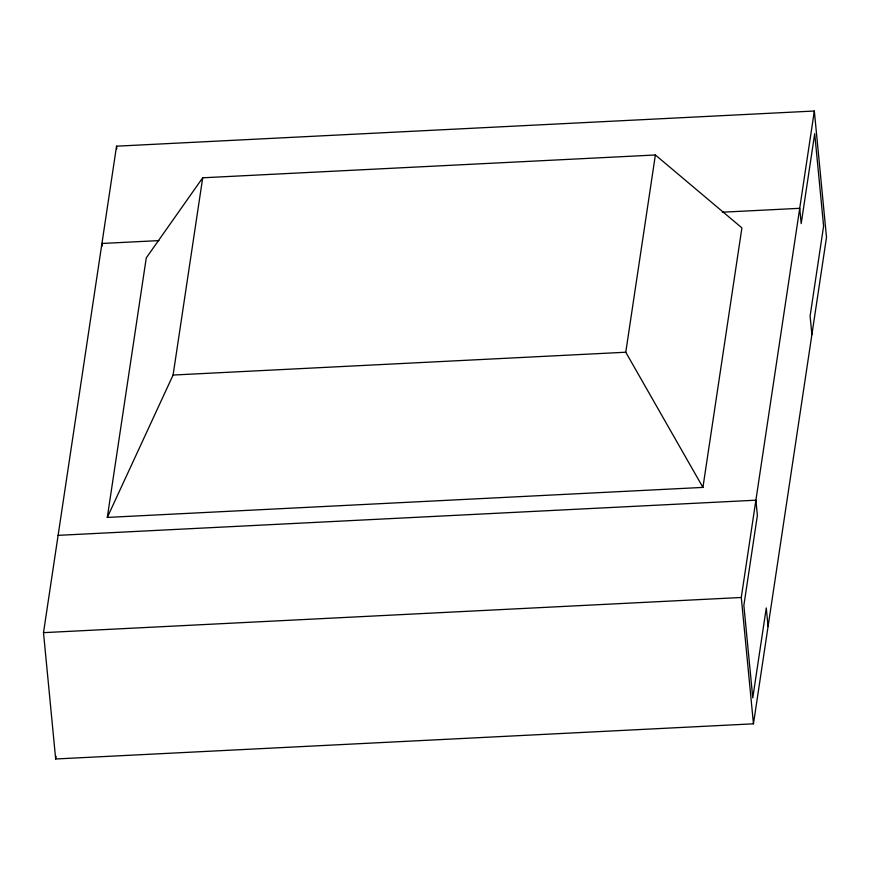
<?xml version="1.0" encoding="UTF-8"?>
<svg xmlns="http://www.w3.org/2000/svg" width="870" height="870" viewBox="0 0 870 870"><rect width="100%" height="100%" fill="white"/><g stroke="black" fill="none" stroke-linecap="round" stroke-linejoin="round"><path stroke-width="1.3" d="M43.5 632.653L116.547 146.182L814.331 111.012L826.5 237.347L753.453 723.818L55.669 758.988L43.5 632.653L741.283 597.483L814.331 111.012M55.669 758.988L56.061 756.324M107.304 517.422L146.269 257.89L202.71 177.795L655.382 154.98L741.903 227.875L702.927 487.407L107.304 517.422L173.086 375.046L202.71 177.795M702.927 487.407L625.769 352.23L655.382 154.98M158.96 240.599L101.942 243.469L102.181 246.025M722.339 212.204L799.726 208.311L801.194 223.601L814.701 133.675L823.607 226.124L810.1 316.06L811.895 334.646M173.086 375.046L625.769 352.23M58.105 535.354L755.899 500.196L757.368 515.486L743.861 605.422L752.768 697.881L766.274 607.945L768.058 626.53M741.283 597.483L753.453 723.818M116.547 146.182L116.808 148.868"/></g></svg>
